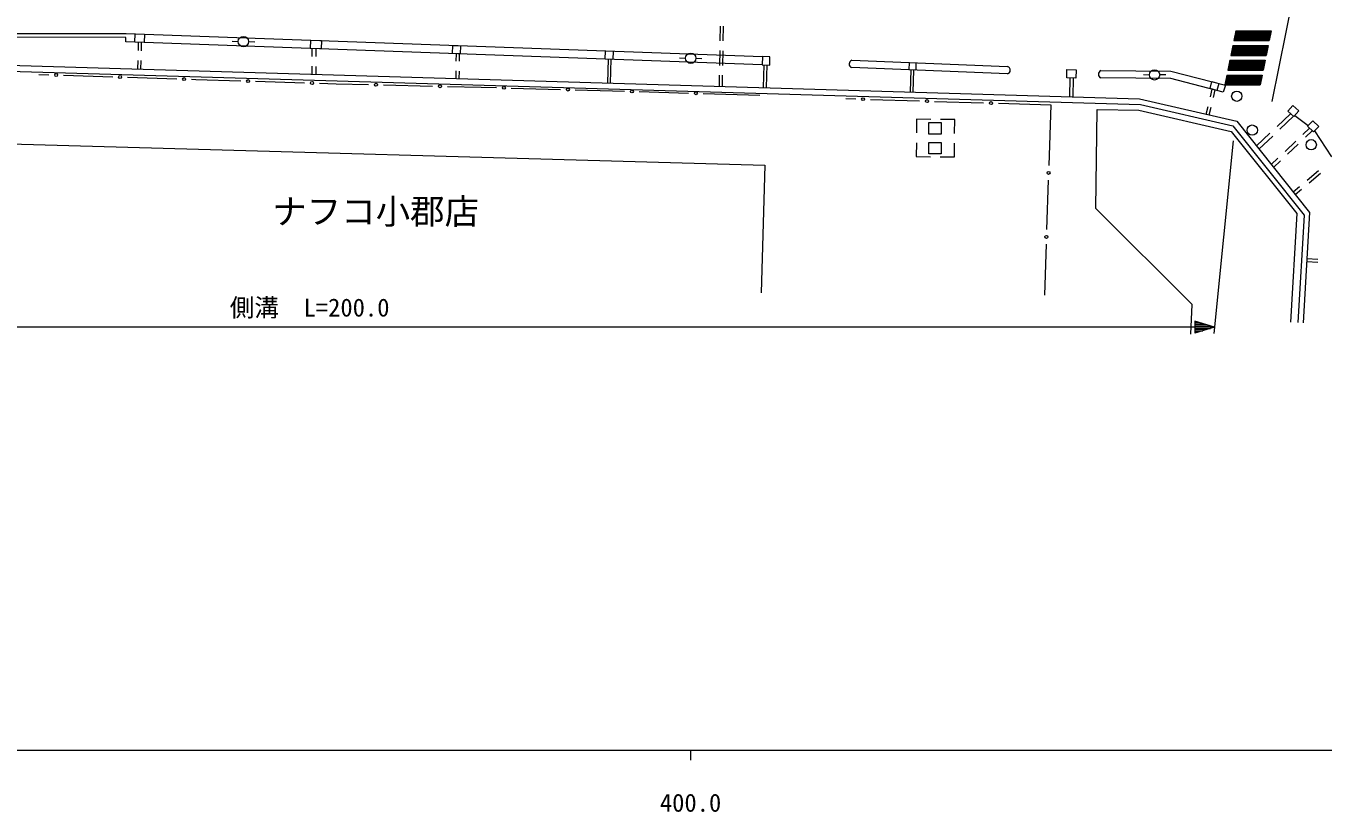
# Model space of a CAD drawing. Units: millimetres, scale not verified. Extents: x 40000 to 680000, y 20000 to 380000.
# Drawn here: x 400494 to 532242, y 198715 to 278575 of the extents above; entities that cross this region are included whole.
import ezdxf
from ezdxf.enums import TextEntityAlignment as Align

# ---------------------------------------------------------------- set-up
doc = ezdxf.new("R2010")
doc.units = ezdxf.units.MM
doc.header["$LTSCALE"] = 1000
for name, color, linetype, lineweight in [('M-BGD', 7, 'Continuous', 13), ('M-BGD-EXST', 7, 'Continuous', 13), ('M-STR-HTXT', 7, 'Continuous', 13), ('M-STR-STRD', 7, 'Continuous', 13), ('M-TTL-BAND', 7, 'Continuous', 13)]:
    doc.layers.add(name, color=color, linetype=linetype, lineweight=lineweight)
doc.styles.add('ＭＳ ゴシック', font='')
doc.styles.get('ＭＳ ゴシック').set_extended_font_data('MS Gothic')

msp = doc.modelspace()

# ---------------------------------------------------------------- linework, layer by layer
at = {"layer": 'M-BGD'}
for p, q in [((471009, 278567), (470980, 277067)), ((471316, 278559), (471287, 277060)), ((396512, 277812), (410661, 277803)), ((410647, 277412), (396512, 277420)), ((411564, 276941), (411594, 277769)), ((412500, 276907), (411564, 276941)), ((411594, 277769), (412531, 277735)), ((411907, 276928), (411882, 276066)), ((412208, 276917), (412183, 276056)), ((412531, 277735), (412500, 276907)), ((421454, 277038), (422060, 277003)), ((423109, 276998), (423728, 276972)), ((429385, 276293), (429415, 277122)), ((429415, 277122), (430523, 277082)), ((430523, 277082), (430493, 276253)), ((430493, 276253), (429385, 276293)), ((429537, 276288), (429535, 275483)), ((429949, 276273), (429947, 275469)), ((443826, 275769), (443857, 276598)), ((444607, 275741), (443826, 275769)), ((443857, 276598), (444637, 276570)), ((444177, 275756), (444172, 275000)), ((444492, 275745), (444487, 274989)), ((444637, 276570), (444607, 275741)), ((459321, 275206), (459351, 276035)), ((459351, 276035), (460128, 276007)), ((460128, 276007), (460098, 275178)), ((470961, 276067), (470933, 274568)), ((471269, 276060), (471240, 274560)), ((475296, 275456), (475266, 274627)), ((476066, 275428), (475296, 275456)), ((476036, 274599), (476066, 275428)), ((393065, 274763), (513597, 271178)), ((393216, 274161), (513701, 270578)), ((411853, 275067), (411829, 274205)), ((412154, 275057), (412130, 274196)), ((429533, 274483), (429531, 273678)), ((429945, 274469), (429943, 273666)), ((460098, 275178), (459321, 275206)), ((459635, 275195), (459578, 272785)), ((459889, 275186), (459831, 272777)), ((466883, 275351), (467489, 275315)), ((468538, 275310), (469157, 275283)), ((475266, 274627), (476036, 274599)), ((475411, 272314), (475475, 274620)), ((475716, 272305), (475780, 274609)), ((490214, 274112), (490243, 274847)), ((490864, 274086), (490214, 274112)), ((490243, 274847), (490893, 274821)), ((490353, 271870), (490409, 274104)), ((490622, 271862), (490678, 274093)), ((490893, 274821), (490864, 274086)), ((506215, 273298), (506234, 274147)), ((506234, 274147), (507167, 274126)), ((507167, 274126), (507148, 273277)), ((401815, 273649), (402815, 273617)), ((404314, 273569), (409312, 273409)), ((410811, 273361), (415808, 273201)), ((417308, 273153), (417736, 273140)), ((417736, 273140), (422305, 272999)), ((423804, 272953), (428802, 272799)), ((430301, 272753), (431990, 272701)), ((444165, 274000), (444160, 273243)), ((444481, 273989), (444476, 273234)), ((470914, 273568), (470893, 272448)), ((471221, 273560), (471200, 272439)), ((507148, 273277), (506215, 273298)), ((506530, 271389), (506562, 273290)), ((506877, 271378), (506909, 273283)), ((513995, 273625), (514602, 273609)), ((515651, 273638), (516270, 273631)), ((520766, 272203), (520950, 272922)), ((520950, 272922), (521645, 272744)), ((521645, 272744), (521461, 272025)), ((431990, 272701), (435300, 272622)), ((436799, 272586), (441798, 272467)), ((443297, 272431), (446717, 272350)), ((446717, 272350), (448296, 272306)), ((449795, 272265), (454793, 272127)), ((456293, 272085), (460057, 271981)), ((460057, 271981), (461291, 271945)), ((462790, 271901), (467788, 271755)), ((469287, 271711), (475048, 271542)), ((521461, 272025), (520766, 272203)), ((520796, 271368), (520980, 272150)), ((521099, 271293), (521282, 272071)), ((483772, 271191), (484771, 271160)), ((486271, 271114), (491268, 270961)), ((492768, 270914), (497765, 270761)), ((499264, 270715), (504599, 270551)), ((504599, 270551), (504387, 264391)), ((513597, 271178), (523470, 268901)), ((513701, 270578), (523084, 268413)), ((520382, 269613), (520566, 270395)), ((520686, 269543), (520870, 270320)), ((529173, 270494), (528663, 269905)), ((529792, 269958), (529173, 270494)), ((490961, 269094), (490948, 267699)), ((492398, 269081), (490961, 269094)), ((494835, 269058), (493398, 269072)), ((494822, 267663), (494835, 269058)), ((509167, 260031), (509310, 270081)), ((509310, 270081), (513531, 270020)), ((513531, 270020), (522915, 267855)), ((523470, 268901), (530881, 259624)), ((527574, 268369), (528945, 269662)), ((527858, 268074), (529256, 269392)), ((528663, 269905), (529282, 269370)), ((529282, 269370), (529792, 269958)), ((529366, 269466), (530738, 268458)), ((531214, 268933), (530670, 268389)), ((531799, 268348), (531214, 268933)), ((492209, 267596), (492209, 268759)), ((492209, 268759), (493458, 268759)), ((493458, 267596), (492209, 267596)), ((493458, 268759), (493458, 267596)), ((522915, 267855), (529573, 259522)), ((523084, 268413), (530322, 259354)), ((525475, 266391), (526846, 267683)), ((530200, 267546), (530875, 268184)), ((530451, 267266), (531141, 267918)), ((530670, 268389), (531255, 267804)), ((531255, 267804), (531799, 268348)), ((531368, 267917), (533091, 265278)), ((398844, 266612), (475548, 264418)), ((490939, 266699), (490926, 265303)), ((492209, 266746), (493458, 266746)), ((492209, 265584), (492209, 266746)), ((493458, 266746), (493458, 265584)), ((494800, 265267), (494813, 266663)), ((525731, 266070), (527130, 267388)), ((528383, 265829), (529473, 266859)), ((528635, 265548), (529725, 266579)), ((490926, 265303), (492363, 265290)), ((493458, 265584), (492209, 265584)), ((493363, 265280), (494800, 265267)), ((526982, 264504), (527657, 265142)), ((527218, 264209), (527908, 264861)), ((475548, 264418), (475177, 251469)), ((530628, 262908), (531773, 263876)), ((530826, 262650), (531972, 263619)), ((504336, 262892), (504164, 257895)), ((529213, 261712), (529864, 262262)), ((529416, 261458), (530063, 262005)), ((518943, 250273), (509167, 260031)), ((530881, 259624), (530222, 248421)), ((529573, 259522), (528925, 248497)), ((530322, 259354), (529681, 248453)), ((504113, 256396), (503935, 251211)), ((530587, 254630), (531700, 254561)), ((530607, 254964), (531716, 254896)), ((518815, 247277), (518943, 250273))]:
    msp.add_line(p, q, dxfattribs=at)
for centre, radius in [((422584, 276979), 525), ((468014, 275291), 525), ((515127, 273603), 525), ((403565, 273593), 150), ((410061, 273385), 150), ((416558, 273177), 150), ((423055, 272976), 150), ((429552, 272776), 150), ((436049, 272604), 150), ((442548, 272449), 150), ((449046, 272285), 150), ((455543, 272106), 150), ((462040, 271923), 150), ((468538, 271733), 150), ((485521, 271137), 150), ((492018, 270938), 150), ((498515, 270738), 150), ((504362, 263641), 150), ((504139, 257145), 150)]:
    msp.add_circle(centre, radius, dxfattribs=at)
at = {"layer": 'M-BGD-EXST'}
for centre in [(523483, 271438), (525051, 267989), (531038, 266510)]:
    msp.add_circle(centre, 525, dxfattribs=at)
at = {"layer": 'M-STR-HTXT'}
for p, q in [((523126, 266887), (521155, 247319)), ((519221, 247968), (345607, 247968)), ((521221, 247968), (519221, 248568)), ((519221, 248568), (519221, 247368)), ((519621, 248448), (519221, 248448)), ((519221, 248328), (520021, 248328)), ((520421, 248208), (519221, 248208)), ((519221, 248088), (520821, 248088)), ((521221, 247968), (519221, 247368)), ((521221, 247968), (519221, 247968)), ((519221, 247848), (520821, 247848)), ((520421, 247728), (519221, 247728)), ((519221, 247608), (520021, 247608)), ((519621, 247488), (519221, 247488))]:
    msp.add_line(p, q, dxfattribs=at)
at = {"layer": 'M-STR-STRD'}
for p, q in [((531373, 292298), (527023, 270884)), ((523383, 278083), (523180, 277083)), ((523184, 277083), (524184, 278083)), ((523215, 277255), (524043, 278083)), ((523251, 277433), (523901, 278083)), ((523287, 277610), (523760, 278083)), ((523323, 277788), (523619, 278083)), ((523326, 277083), (524326, 278083)), ((523359, 277965), (523477, 278083)), ((524366, 277083), (523380, 278069)), ((523383, 278083), (526955, 278083)), ((523467, 277083), (524467, 278083)), ((524508, 277083), (523508, 278083)), ((523609, 277083), (524609, 278083)), ((524649, 277083), (523649, 278083)), ((523750, 277083), (524750, 278083)), ((524790, 277083), (523790, 278083)), ((523891, 277083), (524891, 278083)), ((524932, 277083), (523932, 278083)), ((524033, 277083), (525033, 278083)), ((525073, 277083), (524073, 278083)), ((524174, 277083), (525174, 278083)), ((525215, 277083), (524215, 278083)), ((524316, 277083), (525316, 278083)), ((525356, 277083), (524356, 278083)), ((524457, 277083), (525457, 278083)), ((525498, 277083), (524498, 278083)), ((524599, 277083), (525599, 278083)), ((525639, 277083), (524639, 278083)), ((524740, 277083), (525740, 278083)), ((525780, 277083), (524780, 278083)), ((524881, 277083), (525881, 278083)), ((525922, 277083), (524922, 278083)), ((525023, 277083), (526023, 278083)), ((526063, 277083), (525063, 278083)), ((525164, 277083), (526164, 278083)), ((526205, 277083), (525205, 278083)), ((525306, 277083), (526306, 278083)), ((526346, 277083), (525346, 278083)), ((525447, 277083), (526447, 278083)), ((526487, 277083), (525487, 278083)), ((525588, 277083), (526588, 278083)), ((526629, 277083), (525629, 278083)), ((525730, 277083), (526730, 278083)), ((526755, 277098), (525770, 278083)), ((525871, 277083), (526871, 278083)), ((526779, 277216), (525912, 278083)), ((526013, 277083), (526940, 278010)), ((526803, 277334), (526053, 278083)), ((526826, 277451), (526195, 278083)), ((526850, 277569), (526336, 278083)), ((526874, 277686), (526477, 278083)), ((526898, 277804), (526619, 278083)), ((526955, 278083), (526752, 277083)), ((526922, 277921), (526760, 278083)), ((526946, 278039), (526902, 278083)), ((410631, 276974), (410647, 277412)), ((475266, 274627), (410631, 276974)), ((410661, 277803), (475296, 275456)), ((523180, 277083), (526752, 277083)), ((523235, 277083), (523189, 277128)), ((523376, 277083), (523213, 277246)), ((523518, 277083), (523237, 277363)), ((523659, 277083), (523261, 277481)), ((523800, 277083), (523285, 277598)), ((523942, 277083), (523309, 277716)), ((524083, 277083), (523333, 277834)), ((524225, 277083), (523357, 277951)), ((526154, 277083), (526904, 277833)), ((526296, 277083), (526868, 277655)), ((526437, 277083), (526832, 277478)), ((526578, 277083), (526796, 277300)), ((526720, 277083), (526760, 277123)), ((475296, 275456), (475266, 274627)), ((523079, 276583), (522875, 275583)), ((522875, 275583), (526447, 275583)), ((523000, 275583), (522896, 275686)), ((522904, 275723), (523764, 276583)), ((522905, 275583), (523905, 276583)), ((523141, 275583), (522920, 275804)), ((522940, 275900), (523622, 276583)), ((523283, 275583), (522944, 275922)), ((523424, 275583), (522968, 276039)), ((522976, 276078), (523481, 276583)), ((523566, 275583), (522992, 276157)), ((523012, 276255), (523340, 276583)), ((523707, 275583), (523016, 276274)), ((523849, 275583), (523040, 276392)), ((523047, 275583), (524047, 276583)), ((523048, 276433), (523198, 276583)), ((523990, 275583), (523064, 276509)), ((523079, 276583), (526650, 276583)), ((524131, 275583), (523131, 276583)), ((523188, 275583), (524188, 276583)), ((524273, 275583), (523273, 276583)), ((523330, 275583), (524330, 276583)), ((524414, 275583), (523414, 276583)), ((523471, 275583), (524471, 276583)), ((524556, 275583), (523556, 276583)), ((523612, 275583), (524612, 276583)), ((524697, 275583), (523697, 276583)), ((523754, 275583), (524754, 276583)), ((524839, 275583), (523839, 276583)), ((523895, 275583), (524895, 276583)), ((524980, 275583), (523980, 276583)), ((524037, 275583), (525037, 276583)), ((525121, 275583), (524121, 276583)), ((524178, 275583), (525178, 276583)), ((525263, 275583), (524263, 276583)), ((524319, 275583), (525319, 276583)), ((525404, 275583), (524404, 276583)), ((524461, 275583), (525461, 276583)), ((525546, 275583), (524546, 276583)), ((524602, 275583), (525602, 276583)), ((525687, 275583), (524687, 276583)), ((524744, 275583), (525744, 276583)), ((525828, 275583), (524828, 276583)), ((524885, 275583), (525885, 276583)), ((525970, 275583), (524970, 276583)), ((525027, 275583), (526027, 276583)), ((526111, 275583), (525111, 276583)), ((525168, 275583), (526168, 276583)), ((526253, 275583), (525253, 276583)), ((525309, 275583), (526309, 276583)), ((526394, 275583), (525394, 276583)), ((525451, 275583), (526451, 276583)), ((526462, 275657), (525536, 276583)), ((525592, 275583), (526592, 276583)), ((526486, 275774), (525677, 276583)), ((525734, 275583), (526629, 276478)), ((526510, 275892), (525818, 276583)), ((525875, 275583), (526593, 276301)), ((526534, 276009), (525960, 276583)), ((526017, 275583), (526557, 276123)), ((526557, 276127), (526101, 276583)), ((526158, 275583), (526521, 275946)), ((526581, 276244), (526243, 276583)), ((526299, 275583), (526485, 275768)), ((526605, 276362), (526384, 276583)), ((526441, 275583), (526449, 275591)), ((526650, 276583), (526447, 275583)), ((526629, 276479), (526526, 276583)), ((500178, 273714), (484344, 274346)), ((484374, 275081), (500207, 274449)), ((509678, 274037), (516773, 273991)), ((522774, 275083), (522571, 274083)), ((522571, 274083), (526142, 274083)), ((522574, 274098), (523558, 275083)), ((522708, 274083), (522594, 274197)), ((522610, 274276), (523417, 275083)), ((522850, 274083), (522618, 274315)), ((522991, 274083), (522642, 274432)), ((522646, 274453), (523276, 275083)), ((523133, 274083), (522666, 274550)), ((522682, 274631), (523134, 275083)), ((523274, 274083), (522689, 274667)), ((522700, 274083), (523700, 275083)), ((523415, 274083), (522713, 274785)), ((522718, 274808), (522993, 275083)), ((523557, 274083), (522737, 274903)), ((522754, 274986), (522851, 275083)), ((523698, 274083), (522761, 275020)), ((522774, 275083), (526345, 275083)), ((523840, 274083), (522840, 275083)), ((522841, 274083), (523841, 275083)), ((523981, 274083), (522981, 275083)), ((522983, 274083), (523983, 275083)), ((524123, 274083), (523123, 275083)), ((523124, 274083), (524124, 275083)), ((524264, 274083), (523264, 275083)), ((523265, 274083), (524265, 275083)), ((524405, 274083), (523405, 275083)), ((523407, 274083), (524407, 275083)), ((524547, 274083), (523547, 275083)), ((523548, 274083), (524548, 275083)), ((524688, 274083), (523688, 275083)), ((523690, 274083), (524690, 275083)), ((524830, 274083), (523830, 275083)), ((523831, 274083), (524831, 275083)), ((524971, 274083), (523971, 275083)), ((523973, 274083), (524973, 275083)), ((525112, 274083), (524112, 275083)), ((524114, 274083), (525114, 275083)), ((525254, 274083), (524254, 275083)), ((524255, 274083), (525255, 275083)), ((525395, 274083), (524395, 275083)), ((524397, 274083), (525397, 275083)), ((525537, 274083), (524537, 275083)), ((524538, 274083), (525538, 275083)), ((525678, 274083), (524678, 275083)), ((524680, 274083), (525680, 275083)), ((525820, 274083), (524820, 275083)), ((524821, 274083), (525821, 275083)), ((525961, 274083), (524961, 275083)), ((524963, 274083), (525963, 275083)), ((526102, 274083), (525102, 275083)), ((525104, 274083), (526104, 275083)), ((526159, 274167), (525244, 275083)), ((525245, 274083), (526245, 275083)), ((526183, 274285), (525385, 275083)), ((525387, 274083), (526335, 275031)), ((526207, 274402), (525527, 275083)), ((525528, 274083), (526299, 274853)), ((526231, 274520), (525668, 275083)), ((525670, 274083), (526263, 274676)), ((526255, 274638), (525810, 275083)), ((525811, 274083), (526227, 274499)), ((526279, 274755), (525951, 275083)), ((525952, 274083), (526191, 274321)), ((526303, 274873), (526092, 275083)), ((526094, 274083), (526155, 274144)), ((526345, 275083), (526142, 274083)), ((526327, 274990), (526234, 275083)), ((516768, 273242), (509673, 273287)), ((522098, 271860), (516768, 273242)), ((516773, 273991), (522325, 272570)), ((522469, 273583), (522266, 272585)), ((522286, 272679), (523189, 273583)), ((522535, 272583), (522311, 272806)), ((522322, 272857), (523048, 273583)), ((522331, 272583), (523331, 273583)), ((522676, 272583), (522335, 272924)), ((522358, 273034), (522906, 273583)), ((522818, 272583), (522359, 273042)), ((522959, 272583), (522383, 273159)), ((522394, 273212), (522765, 273583)), ((523101, 272583), (522407, 273277)), ((522430, 273389), (522623, 273583)), ((523242, 272583), (522431, 273394)), ((523383, 272583), (522455, 273512)), ((522466, 273567), (522482, 273583)), ((522469, 273583), (526041, 273583)), ((522472, 272583), (523472, 273583)), ((523525, 272583), (522525, 273583)), ((522613, 272583), (523613, 273583)), ((523666, 272583), (522666, 273583)), ((522755, 272583), (523755, 273583)), ((523808, 272583), (522808, 273583)), ((522896, 272583), (523896, 273583)), ((523949, 272583), (522949, 273583)), ((523038, 272583), (524038, 273583)), ((524091, 272583), (523091, 273583)), ((523179, 272583), (524179, 273583)), ((524232, 272583), (523232, 273583)), ((523320, 272583), (524320, 273583)), ((524373, 272583), (523373, 273583)), ((523462, 272583), (524462, 273583)), ((524515, 272583), (523515, 273583)), ((523603, 272583), (524603, 273583)), ((524656, 272583), (523656, 273583)), ((523745, 272583), (524745, 273583)), ((524798, 272583), (523798, 273583)), ((523886, 272583), (524886, 273583)), ((524939, 272583), (523939, 273583)), ((524028, 272583), (525028, 273583)), ((525081, 272583), (524081, 273583)), ((524169, 272583), (525169, 273583)), ((525222, 272583), (524222, 273583)), ((524310, 272583), (525310, 273583)), ((525363, 272583), (524363, 273583)), ((524452, 272583), (525452, 273583)), ((525505, 272583), (524505, 273583)), ((524593, 272583), (525593, 273583)), ((525646, 272583), (524646, 273583)), ((524735, 272583), (525735, 273583)), ((525788, 272583), (524788, 273583)), ((524876, 272583), (525876, 273583)), ((525853, 272659), (524929, 273583)), ((525018, 272583), (526018, 273583)), ((525877, 272777), (525070, 273583)), ((525159, 272583), (526010, 273434)), ((525901, 272894), (525212, 273583)), ((525300, 272583), (525974, 273257)), ((525925, 273012), (525353, 273583)), ((525442, 272583), (525938, 273080)), ((525948, 273129), (525495, 273583)), ((525583, 272583), (525902, 272902)), ((525972, 273247), (525636, 273583)), ((525725, 272583), (525866, 272725)), ((525996, 273364), (525778, 273583)), ((526041, 273583), (525837, 272583)), ((526020, 273482), (525919, 273583)), ((522325, 272570), (522098, 271860)), ((522273, 272583), (525837, 272583)), ((522394, 272583), (522288, 272689))]:
    msp.add_line(p, q, dxfattribs=at)
for centre, radius, start, end in [((484509, 274708), 398, 109.88721, 245.54172), ((500096, 274086), 380, 282.36588, 73.06305), ((509839, 273661), 409, 113.22859, 246.03637)]:
    msp.add_arc(centre, radius, start, end, dxfattribs=at)
at = {"layer": 'M-TTL-BAND'}
for p, q in [((40000, 205000), (579000, 205000)), ((468000, 205000), (468000, 204000))]:
    msp.add_line(p, q, dxfattribs=at)

# ---------------------------------------------------------------- texts
at = {"layer": 'M-BGD', "style": 'ＭＳ ゴシック'}
msp.add_text('ナフコ小郡店', height=2566, dxfattribs=at).set_placement((425517, 257679), align=Align.BOTTOM_LEFT)
at = {"layer": 'M-STR-HTXT', "style": 'ＭＳ ゴシック'}
msp.add_text('側溝\u3000L=200.0', height=1833, dxfattribs=at).set_placement((421191, 248502), align=Align.BOTTOM_LEFT)
at = {"layer": 'M-TTL-BAND', "style": 'ＭＳ ゴシック'}
msp.add_text('400.0', height=1833, dxfattribs=at).set_placement((468000, 198195), align=Align.BOTTOM_CENTER)

doc.saveas('drawing.dxf')
